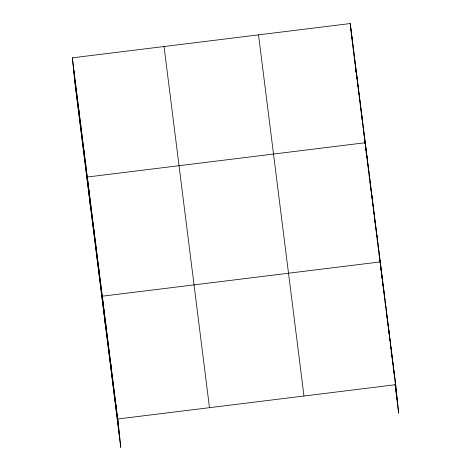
<?xml version="1.0" encoding="UTF-8"?>
<svg xmlns="http://www.w3.org/2000/svg" width="471" height="471" viewBox="0 0 471 471"><rect width="100%" height="100%" fill="white"/><g stroke="black" fill="none" stroke-linecap="round" stroke-linejoin="round"><path stroke-width="0.71" d="M395.675 384.701L117.779 418.99L120.77 447.45L75.325 86.299L72.334 57.833L350.23 23.55L395.675 384.701L398.666 413.167L395.051 384.442M350.412 25.269L367.074 157.691L366.891 155.972M367.162 158.386L376.983 236.448M385.461 303.842L376.888 235.429M395.852 386.42L385.372 302.841M351.602 36.185L351.866 38.275M352.043 39.67L352.39 42.455M352.567 43.85L352.832 45.94M353.009 47.336L353.268 49.426M353.444 50.821L353.798 53.606M353.968 55.001L354.233 57.091M354.41 58.486L354.675 60.576M354.934 62.667L355.199 64.763M355.375 66.152L355.634 68.242M355.811 69.637L356.164 72.428M356.341 73.823L356.6 75.913M356.777 77.303L357.042 79.399M357.218 80.788L357.477 82.878M357.742 84.974L358.007 87.064M358.178 88.454L358.443 90.55M358.708 92.64L358.967 94.73M359.143 96.125L359.408 98.215M359.673 100.305L359.844 101.701M360.109 103.791L360.374 105.881M360.55 107.276L360.81 109.366M360.986 110.762L361.339 113.546M361.51 114.942L361.775 117.032M361.952 118.427L362.217 120.517M362.476 122.607L362.741 124.697M363.006 126.787L363.176 128.183M363.353 129.578L363.706 132.363M363.883 133.758L364.142 135.848M364.318 137.244L364.583 139.334M364.754 140.729L365.107 143.52M365.284 144.909L365.549 146.999M365.72 148.394L365.985 150.484M366.161 151.88L366.338 153.275M366.685 156.06L366.95 158.15M367.127 159.545L367.386 161.635M367.651 163.731L367.916 165.821M368.087 167.211L368.351 169.307M368.528 170.696L368.793 172.786M369.052 174.882L369.317 176.972M369.494 178.368L369.67 179.757M369.929 181.847L370.283 184.638M370.459 186.033L370.718 188.123M370.895 189.519L371.16 191.609M371.419 193.699L371.684 195.789M371.86 197.184L372.125 199.274M372.296 200.67L372.649 203.454M372.826 204.85L373.003 206.245M373.262 208.335L373.527 210.425M373.703 211.82L374.051 214.605M374.227 216.001L374.492 218.091M374.669 219.486L375.016 222.271M375.193 223.666L375.369 225.061M375.628 227.152L375.893 229.242M376.07 230.637L376.335 232.727M376.594 234.817L376.859 236.907M377.035 238.302L377.295 240.393M377.471 241.788L377.736 243.878M378.001 245.968L378.26 248.064M378.437 249.453L378.702 251.543M378.961 253.639L379.226 255.729M379.402 257.119L379.667 259.215M379.838 260.604L380.191 263.395M380.368 264.79L380.627 266.88M380.803 268.276L381.068 270.366M381.604 274.611L381.333 272.456L381.534 274.405M381.781 276.047L382.052 278.202M382.234 279.633L382.505 281.788M382.688 283.224L382.958 285.379M383.135 286.815L383.953 293.28M384.13 294.716L384.312 296.153M384.583 298.308L384.766 299.744M385.037 301.893L385.307 304.048M385.484 305.485L385.761 307.64M386.032 309.794L386.208 311.231M386.479 313.386L386.75 315.541M386.932 316.977L387.203 319.132M387.386 320.568L387.657 322.723M387.833 324.154L388.11 326.309M388.381 328.464L388.652 330.618M388.828 332.055L389.099 334.21M389.282 335.646L389.552 337.801M389.735 339.238L389.911 340.674M390.182 342.829L390.547 345.696M390.73 347.133L391.001 349.288M391.177 350.724L391.448 352.879M391.631 354.316L391.901 356.47M392.084 357.907L392.896 364.371M393.079 365.808L393.35 367.957M393.526 369.394L393.797 371.548M393.98 372.985L394.251 375.14M394.433 376.576L394.704 378.731M395.063 381.604L395.246 383.041M395.428 384.477L396.782 395.246M354.398 59.917L354.575 61.307M355.805 71.068L355.982 72.457M363.347 131.003L363.518 132.398M364.748 142.154L364.925 143.549M372.29 202.094L372.467 203.49M374.657 220.911L374.834 222.306M381.233 273.186L381.41 274.581M382.646 284.419L382.829 285.856M389.246 336.842L389.423 338.278M391.142 351.919L391.324 353.356M391.595 355.511L391.772 356.947M395.204 384.236L397.736 404.342M258.526 34.866L303.966 396.017M164.043 46.523L209.483 407.674M72.334 57.833L117.956 420.703M73.447 68.377L118.886 429.528M74.4 77.474L119.84 438.625M393.956 371.06L394.139 372.779M392.237 357.418L392.42 359.132M390.524 343.771L390.7 345.49M388.805 330.13L388.987 331.849M387.091 316.483L387.268 318.202M383.653 289.2L383.836 290.913M381.94 275.553L382.122 277.272M381.133 270.566L380.221 261.911L102.325 296.194L105.316 324.66M381.81 277.001L381.946 278.302M378.554 248.67L378.737 250.384M375.222 222.182L375.405 223.902M373.556 208.941L373.738 210.661M371.89 195.7L372.072 197.42M370.224 182.46L370.406 184.173M368.558 169.213L368.74 170.932M366.073 150.755L365.225 142.731L87.329 177.014L90.32 205.48M366.202 152.015L366.473 154.57M366.679 156.519L366.815 157.82M363.559 129.49L363.742 131.209M361.893 116.249L362.075 117.962M360.227 103.002L360.409 104.721M358.561 89.761L358.743 91.48M356.894 76.52L357.077 78.239M355.228 63.279L355.411 64.992M353.562 50.032L353.745 51.751M351.896 36.791L352.078 38.51M350.23 23.55L351.007 30.939M351.142 32.205L351.342 34.095M351.613 36.691L351.819 38.64M116.06 405.343L116.243 407.062M114.341 391.701L114.524 393.42M112.628 378.054L112.804 379.773M110.909 364.413L111.091 366.132M109.195 350.771L109.372 352.485M107.476 337.124L107.659 338.843M105.757 323.483L105.94 325.202M104.044 309.836L104.226 311.555M100.659 282.953L100.841 284.672M98.992 269.712L99.175 271.426M97.326 256.465L97.509 258.185M95.66 243.224L95.843 244.944M93.994 229.983L94.176 231.703M92.328 216.742L92.51 218.462M90.662 203.501L90.844 205.215M88.995 190.255L89.178 191.974M85.663 163.773L85.846 165.492M83.997 150.532L84.179 152.245M82.331 137.285L82.513 139.004M80.665 124.044L80.847 125.763M78.998 110.803L79.181 112.522M77.332 97.562L77.515 99.281M75.666 84.321L75.849 86.034M74 71.074L74.183 72.793"/></g></svg>
